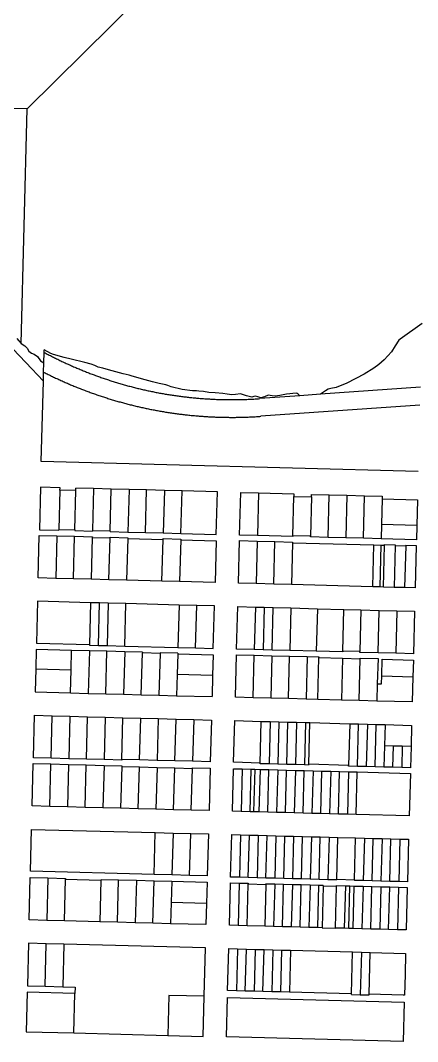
# Model space of a CAD drawing. Header units: inches. Extents: x 486468 to 494399, y 5455955 to 5460553.
# Drawn here: x 488375 to 488717, y 5457292 to 5458169 of the extents above; entities that cross this region are included whole.
import ezdxf

# ---------------------------------------------------------------- set-up
doc = ezdxf.new("R2010")
doc.units = ezdxf.units.IN
doc.header["$MEASUREMENT"] = 0
doc.layers.add('ParcelLines', color=10, linetype='Continuous')

msp = doc.modelspace()

# ---------------------------------------------------------------- linework, layer by layer
at = {"layer": 'ParcelLines', "color": 1}
for p, q in [((488380.479, 5458093.327), (488488.624, 5458200.12)), ((488380.479, 5458093.327), (488062.154, 5458101.866)), ((488375.196, 5457891.721), (488380.479, 5458093.327)), ((488394.848, 5457875.13), (488395.09, 5457884.042)), ((488395.09, 5457884.042), (488395.152, 5457886.31)), ((488394.63, 5457867.071), (488394.848, 5457875.13)), ((488394.48, 5457859.321), (488394.63, 5457867.071)), ((488392.581, 5457790.317), (488394.48, 5457859.321)), ((488719.069, 5457854.05), (488633.082, 5457847.966)), ((488615.182, 5457846.697), (488580.725, 5457844.259)), ((488633.082, 5457847.966), (488615.182, 5457846.697)), ((488718.679, 5457838.75), (488581.825, 5457829.059)), ((488717.219, 5457781.749), (488392.581, 5457790.317)), ((488392.031, 5457768.169), (488391.03, 5457731.602)), ((488408.781, 5457767.716), (488392.031, 5457768.169)), ((488408.722, 5457765.588), (488408.781, 5457767.716)), ((488422.424, 5457765.219), (488422.48, 5457767.345)), ((488437.68, 5457766.944), (488422.48, 5457767.345)), ((488437.68, 5457766.944), (488436.746, 5457731.002)), ((488452.929, 5457766.535), (488437.68, 5457766.944)), ((488451.996, 5457730.602), (488452.929, 5457766.535)), ((488468.179, 5457766.134), (488452.929, 5457766.535)), ((488468.179, 5457766.134), (488467.18, 5457729.582)), ((488483.379, 5457765.733), (488468.179, 5457766.134)), ((488408.722, 5457765.588), (488407.797, 5457731.778)), ((488422.424, 5457765.219), (488408.722, 5457765.583)), ((488421.546, 5457731.408), (488422.424, 5457765.219)), ((488482.43, 5457729.181), (488483.379, 5457765.733)), ((488498.629, 5457765.322), (488483.379, 5457765.733)), ((488498.629, 5457765.322), (488497.629, 5457728.78)), ((488513.828, 5457764.921), (488498.629, 5457765.322)), ((488512.878, 5457728.37), (488513.828, 5457764.921)), ((488544.327, 5457764.109), (488513.828, 5457764.921)), ((488543.327, 5457727.558), (488544.327, 5457764.109)), ((488563.425, 5457727.007), (488564.426, 5457763.558)), ((488564.426, 5457763.558), (488579.624, 5457763.157)), ((488579.624, 5457763.157), (488578.674, 5457726.605)), ((488579.624, 5457763.157), (488610.073, 5457762.354)), ((488609.123, 5457726.403), (488610.023, 5457760.204)), ((488610.073, 5457762.354), (488610.023, 5457760.204)), ((488610.023, 5457760.204), (488625.272, 5457759.803)), ((488625.272, 5457759.803), (488624.372, 5457726.002)), ((488625.272, 5457759.803), (488625.322, 5457761.953)), ((488625.322, 5457761.953), (488640.522, 5457761.552)), ((488639.572, 5457725.001), (488640.522, 5457761.552)), ((488640.522, 5457761.552), (488655.771, 5457761.151)), ((488655.771, 5457761.151), (488654.821, 5457724.601)), ((488655.771, 5457761.151), (488670.97, 5457760.75)), ((488670.02, 5457724.2), (488670.97, 5457760.75)), ((488670.97, 5457760.75), (488686.22, 5457760.35)), ((488686.17, 5457758.199), (488685.59, 5457735.949)), ((488686.22, 5457760.35), (488686.17, 5457758.199)), ((488686.17, 5457758.199), (488716.569, 5457757.398)), ((488716.569, 5457757.398), (488716.018, 5457735.147)), ((488391.03, 5457731.602), (488407.78, 5457731.164)), ((488407.797, 5457731.778), (488407.78, 5457731.164)), ((488407.797, 5457731.778), (488421.546, 5457731.408)), ((488421.546, 5457731.408), (488421.53, 5457730.804)), ((488436.746, 5457731.002), (488436.73, 5457730.393)), ((488436.746, 5457731.002), (488451.996, 5457730.602)), ((488685.59, 5457735.949), (488685.27, 5457723.798)), ((488716.018, 5457735.147), (488685.59, 5457735.949)), ((488716.018, 5457735.147), (488715.719, 5457722.997)), ((488389.929, 5457690.161), (488390.93, 5457726.714)), ((488390.93, 5457726.714), (488406.13, 5457726.314)), ((488406.13, 5457726.314), (488405.179, 5457689.752)), ((488406.13, 5457726.314), (488421.38, 5457725.913)), ((488420.429, 5457689.341), (488421.38, 5457725.913)), ((488421.38, 5457725.913), (488436.63, 5457725.513)), ((488421.53, 5457730.804), (488436.73, 5457730.393)), ((488436.58, 5457724.913), (488435.629, 5457688.94)), ((488436.63, 5457725.513), (488436.58, 5457724.913)), ((488436.58, 5457724.913), (488451.83, 5457724.513)), ((488450.879, 5457688.53), (488451.83, 5457724.513)), ((488451.83, 5457724.513), (488451.83, 5457725.113)), ((488451.83, 5457725.113), (488467.08, 5457724.712)), ((488451.98, 5457729.993), (488451.996, 5457730.602)), ((488451.98, 5457729.993), (488467.18, 5457729.582)), ((488467.03, 5457724.112), (488466.079, 5457688.129)), ((488467.08, 5457724.712), (488467.03, 5457724.112)), ((488467.03, 5457724.112), (488497.529, 5457723.26)), ((488467.18, 5457729.582), (488482.43, 5457729.181)), ((488482.43, 5457729.181), (488497.629, 5457728.78)), ((488496.579, 5457687.318), (488497.529, 5457723.26)), ((488497.529, 5457723.91), (488512.778, 5457723.509)), ((488497.529, 5457723.26), (488497.529, 5457723.91)), ((488497.629, 5457728.78), (488512.878, 5457728.37)), ((488512.728, 5457722.859), (488511.778, 5457686.917)), ((488512.778, 5457723.509), (488512.728, 5457722.859)), ((488512.728, 5457722.859), (488543.177, 5457722.058)), ((488512.878, 5457728.37), (488543.327, 5457727.558)), ((488578.674, 5457726.605), (488563.425, 5457727.007)), ((488609.123, 5457725.803), (488578.674, 5457726.605)), ((488609.123, 5457726.403), (488609.123, 5457725.803)), ((488624.372, 5457726.002), (488609.123, 5457726.403)), ((488624.322, 5457725.402), (488624.372, 5457726.002)), ((488639.572, 5457725.001), (488624.322, 5457725.402)), ((488654.821, 5457724.601), (488639.572, 5457725.001)), ((488670.02, 5457724.2), (488654.821, 5457724.601)), ((488685.27, 5457723.798), (488670.02, 5457724.2)), ((488715.719, 5457722.997), (488685.27, 5457723.798)), ((488543.177, 5457722.058), (488542.226, 5457686.105)), ((488562.325, 5457685.604), (488563.325, 5457722.155)), ((488563.325, 5457722.155), (488578.524, 5457721.755)), ((488578.524, 5457721.755), (488577.574, 5457685.194)), ((488578.524, 5457721.755), (488593.774, 5457721.354)), ((488592.824, 5457684.782), (488593.774, 5457721.354)), ((488593.774, 5457721.354), (488608.973, 5457720.953)), ((488608.973, 5457720.303), (488608.023, 5457684.381)), ((488608.973, 5457720.953), (488608.973, 5457720.303)), ((488608.973, 5457720.303), (488679.02, 5457718.438)), ((488678.07, 5457682.517), (488679.02, 5457718.438)), ((488679.02, 5457718.438), (488685.12, 5457718.278)), ((488685.12, 5457718.278), (488684.17, 5457682.357)), ((488685.12, 5457718.278), (488688.12, 5457718.198)), ((488687.22, 5457682.277), (488688.12, 5457718.198)), ((488688.12, 5457718.198), (488688.17, 5457718.848)), ((488688.17, 5457718.848), (488697.32, 5457718.598)), ((488697.3, 5457717.998), (488696.37, 5457682.026)), ((488697.32, 5457718.598), (488697.3, 5457717.998)), ((488697.3, 5457717.998), (488706.42, 5457717.748)), ((488706.42, 5457718.348), (488715.569, 5457718.097)), ((488706.42, 5457718.348), (488706.42, 5457717.748)), ((488715.569, 5457718.097), (488714.619, 5457681.545)), ((488405.179, 5457689.752), (488389.929, 5457690.161)), ((488420.429, 5457689.341), (488405.179, 5457689.752)), ((488435.629, 5457688.94), (488420.429, 5457689.341)), ((488450.879, 5457688.53), (488435.629, 5457688.94)), ((488466.079, 5457688.129), (488450.879, 5457688.53)), ((488496.579, 5457687.318), (488466.079, 5457688.129)), ((488511.778, 5457686.917), (488496.579, 5457687.318)), ((488542.226, 5457686.105), (488511.778, 5457686.917)), ((488577.574, 5457685.194), (488562.325, 5457685.604)), ((488592.824, 5457684.782), (488577.574, 5457685.194)), ((488608.023, 5457684.381), (488592.824, 5457684.782)), ((488678.07, 5457682.517), (488608.023, 5457684.381)), ((488684.17, 5457682.357), (488678.07, 5457682.517)), ((488687.22, 5457682.277), (488684.17, 5457682.357)), ((488696.37, 5457682.026), (488687.22, 5457682.277)), ((488705.47, 5457681.786), (488696.37, 5457682.026)), ((488714.619, 5457681.545), (488705.47, 5457681.786)), ((488389.429, 5457670.06), (488388.479, 5457634.158)), ((488435.129, 5457668.839), (488389.429, 5457670.06)), ((488435.129, 5457668.839), (488434.179, 5457632.956)), ((488442.729, 5457668.639), (488435.129, 5457668.839)), ((488441.779, 5457632.106), (488442.729, 5457668.639)), ((488450.329, 5457668.438), (488442.729, 5457668.639)), ((488450.329, 5457668.438), (488449.378, 5457631.906)), ((488465.579, 5457668.037), (488450.329, 5457668.438)), ((488464.628, 5457631.505), (488465.579, 5457668.037)), ((488511.277, 5457666.815), (488465.579, 5457668.037)), ((488511.277, 5457666.815), (488510.276, 5457630.304)), ((488526.476, 5457666.414), (488511.277, 5457666.815)), ((488525.526, 5457629.902), (488526.476, 5457666.414)), ((488541.726, 5457666.004), (488526.476, 5457666.414)), ((488540.725, 5457629.501), (488541.726, 5457666.004)), ((488560.825, 5457628.95), (488561.825, 5457665.503)), ((488561.825, 5457665.503), (488577.024, 5457665.102)), ((488577.024, 5457665.102), (488576.074, 5457628.54)), ((488577.024, 5457665.102), (488584.674, 5457664.891)), ((488584.674, 5457664.891), (488583.674, 5457628.339)), ((488584.674, 5457664.891), (488592.274, 5457664.691)), ((488591.324, 5457628.129), (488592.274, 5457664.691)), ((488592.274, 5457664.691), (488607.523, 5457664.28)), ((488607.523, 5457664.28), (488606.523, 5457627.718)), ((488607.523, 5457664.28), (488630.372, 5457663.679)), ((488630.372, 5457663.679), (488629.372, 5457627.107)), ((488630.372, 5457663.679), (488653.171, 5457663.068)), ((488652.222, 5457627.146), (488653.171, 5457663.068)), ((488653.171, 5457663.068), (488667.821, 5457662.677)), ((488667.821, 5457662.677), (488666.871, 5457626.746)), ((488667.821, 5457662.677), (488683.67, 5457662.256)), ((488682.671, 5457625.715), (488683.67, 5457662.256)), ((488683.67, 5457662.256), (488698.87, 5457661.856)), ((488698.87, 5457661.856), (488697.92, 5457625.304)), ((488698.87, 5457661.856), (488714.119, 5457661.445)), ((488714.119, 5457661.445), (488713.17, 5457624.893)), ((488388.329, 5457628.657), (488387.889, 5457611.905)), ((488418.779, 5457627.846), (488388.329, 5457628.657)), ((488388.479, 5457634.158), (488434.179, 5457632.956)), ((488418.338, 5457611.105), (488418.779, 5457627.846)), ((488434.028, 5457627.436), (488418.779, 5457627.846)), ((488434.028, 5457627.436), (488433.028, 5457590.893)), ((488449.228, 5457627.035), (488434.028, 5457627.436)), ((488434.179, 5457632.956), (488434.129, 5457632.306)), ((488434.129, 5457632.306), (488441.779, 5457632.106)), ((488441.779, 5457632.106), (488449.378, 5457631.906)), ((488448.277, 5457590.483), (488449.228, 5457627.035)), ((488464.478, 5457626.625), (488449.228, 5457627.035)), ((488449.378, 5457631.906), (488464.628, 5457631.505)), ((488464.478, 5457626.625), (488463.527, 5457590.072)), ((488479.727, 5457626.214), (488464.478, 5457626.625)), ((488464.628, 5457631.505), (488510.276, 5457630.304)), ((488479.727, 5457626.214), (488479.711, 5457625.605)), ((488494.927, 5457625.813), (488494.911, 5457625.204)), ((488510.176, 5457625.403), (488494.927, 5457625.813)), ((488510.276, 5457630.304), (488525.526, 5457629.902)), ((488525.526, 5457629.902), (488540.725, 5457629.501)), ((488576.074, 5457628.54), (488560.825, 5457628.95)), ((488583.674, 5457628.339), (488576.074, 5457628.54)), ((488591.324, 5457628.129), (488583.674, 5457628.339)), ((488606.523, 5457627.718), (488591.324, 5457628.129)), ((488629.372, 5457627.107), (488606.523, 5457627.718)), ((488652.222, 5457626.496), (488629.372, 5457627.107)), ((488652.222, 5457627.146), (488652.222, 5457626.496)), ((488666.871, 5457626.746), (488652.222, 5457627.146)), ((488666.871, 5457626.146), (488666.871, 5457626.746)), ((488682.671, 5457625.715), (488666.871, 5457626.146)), ((488697.92, 5457625.304), (488682.671, 5457625.715)), ((488478.727, 5457589.672), (488479.711, 5457625.605)), ((488494.911, 5457625.204), (488479.711, 5457625.605)), ((488494.911, 5457625.204), (488493.976, 5457589.261)), ((488510.176, 5457624.803), (488509.686, 5457607.152)), ((488510.176, 5457625.403), (488510.176, 5457624.803)), ((488510.176, 5457624.803), (488540.625, 5457624.001)), ((488540.625, 5457624.001), (488540.155, 5457606.351)), ((488559.774, 5457587.548), (488560.725, 5457624.05)), ((488560.725, 5457624.05), (488575.924, 5457623.65)), ((488574.974, 5457587.147), (488575.924, 5457623.65)), ((488575.924, 5457623.65), (488591.174, 5457623.249)), ((488591.174, 5457623.249), (488590.224, 5457586.737)), ((488591.174, 5457623.249), (488606.423, 5457622.848)), ((488605.423, 5457586.336), (488606.423, 5457622.848)), ((488606.423, 5457622.848), (488621.623, 5457622.457)), ((488621.623, 5457622.457), (488620.673, 5457585.926)), ((488621.623, 5457622.457), (488631.672, 5457622.197)), ((488630.723, 5457585.655), (488631.672, 5457621.597)), ((488631.672, 5457622.197), (488631.672, 5457621.597)), ((488631.672, 5457621.597), (488652.072, 5457621.056)), ((488652.072, 5457621.056), (488651.122, 5457585.114)), ((488652.072, 5457621.056), (488667.321, 5457620.645)), ((488666.372, 5457584.714), (488667.321, 5457620.645)), ((488667.321, 5457621.245), (488682.571, 5457620.845)), ((488667.321, 5457620.645), (488667.321, 5457621.245)), ((488682.571, 5457620.845), (488681.971, 5457599.043)), ((488685.821, 5457605.894), (488686.221, 5457620.145)), ((488686.221, 5457620.145), (488713.02, 5457619.393)), ((488713.17, 5457624.893), (488697.92, 5457625.304)), ((488713.02, 5457619.393), (488712.64, 5457605.143)), ((488387.889, 5457611.905), (488387.378, 5457592.104)), ((488387.889, 5457611.905), (488418.338, 5457611.105)), ((488417.828, 5457591.293), (488418.338, 5457611.105)), ((488509.686, 5457607.152), (488509.176, 5457588.86)), ((488540.155, 5457606.351), (488509.686, 5457607.152)), ((488540.155, 5457606.351), (488539.675, 5457588.049)), ((488685.621, 5457598.944), (488685.821, 5457605.894)), ((488712.64, 5457605.143), (488712.07, 5457583.493)), ((488387.378, 5457592.104), (488417.828, 5457591.293)), ((488417.828, 5457591.293), (488433.028, 5457590.893)), ((488433.028, 5457590.893), (488448.277, 5457590.483)), ((488681.971, 5457599.043), (488681.62, 5457584.303)), ((488681.971, 5457599.043), (488685.621, 5457598.944)), ((488448.277, 5457590.483), (488463.527, 5457590.072)), ((488463.527, 5457590.072), (488478.727, 5457589.672)), ((488478.727, 5457589.672), (488493.976, 5457589.261)), ((488493.976, 5457589.261), (488509.176, 5457588.86)), ((488509.176, 5457588.86), (488539.675, 5457588.049)), ((488574.974, 5457587.147), (488559.774, 5457587.548)), ((488590.224, 5457586.737), (488574.974, 5457587.147)), ((488605.423, 5457586.336), (488590.224, 5457586.737)), ((488620.673, 5457585.926), (488605.423, 5457586.336)), ((488630.723, 5457585.655), (488620.673, 5457585.926)), ((488651.122, 5457585.114), (488630.723, 5457585.655)), ((488666.372, 5457584.714), (488651.122, 5457585.114)), ((488681.62, 5457584.303), (488666.372, 5457584.714)), ((488712.07, 5457583.493), (488681.62, 5457584.303)), ((488385.877, 5457535.5), (488386.828, 5457572.002)), ((488386.828, 5457572.002), (488402.078, 5457571.593)), ((488401.076, 5457535.1), (488402.078, 5457571.593)), ((488402.078, 5457571.593), (488417.278, 5457571.192)), ((488417.278, 5457571.192), (488416.326, 5457534.699)), ((488417.278, 5457571.192), (488432.527, 5457570.782)), ((488431.576, 5457534.299), (488432.527, 5457570.782)), ((488432.527, 5457570.782), (488447.727, 5457570.381)), ((488447.727, 5457570.381), (488446.776, 5457533.898)), ((488447.727, 5457570.381), (488462.976, 5457569.981)), ((488462.026, 5457534.099), (488462.976, 5457569.981)), ((488462.976, 5457569.981), (488478.226, 5457569.571)), ((488477.276, 5457533.698), (488478.226, 5457569.571)), ((488478.226, 5457569.571), (488493.426, 5457569.17)), ((488493.426, 5457569.17), (488492.476, 5457533.298)), ((488493.426, 5457569.17), (488508.676, 5457568.759)), ((488507.725, 5457532.897), (488508.676, 5457568.759)), ((488508.676, 5457568.759), (488523.875, 5457568.359)), ((488523.875, 5457568.359), (488522.925, 5457532.497)), ((488523.875, 5457568.359), (488539.125, 5457567.948)), ((488539.125, 5457567.948), (488538.175, 5457532.096)), ((488558.274, 5457531.595), (488559.224, 5457567.447)), ((488559.224, 5457567.447), (488582.074, 5457566.836)), ((488581.124, 5457530.994), (488582.074, 5457566.836)), ((488582.074, 5457566.836), (488589.674, 5457566.636)), ((488589.674, 5457566.636), (488588.724, 5457530.194)), ((488589.674, 5457566.636), (488597.323, 5457566.436)), ((488597.323, 5457566.436), (488596.323, 5457529.994)), ((488597.323, 5457566.436), (488604.923, 5457566.236)), ((488603.973, 5457529.794), (488604.923, 5457566.236)), ((488604.923, 5457566.236), (488612.523, 5457566.025)), ((488612.523, 5457566.025), (488611.573, 5457529.593)), ((488612.523, 5457566.025), (488620.123, 5457565.825)), ((488620.123, 5457565.825), (488619.173, 5457529.393)), ((488620.123, 5457565.825), (488623.823, 5457565.725)), ((488622.873, 5457529.893), (488623.823, 5457565.725)), ((488623.823, 5457565.725), (488658.222, 5457564.813)), ((488658.222, 5457564.813), (488657.272, 5457528.942)), ((488658.222, 5457564.813), (488665.822, 5457564.613)), ((488664.871, 5457528.141), (488665.822, 5457564.613)), ((488665.822, 5457564.613), (488673.472, 5457564.413)), ((488673.472, 5457564.413), (488672.471, 5457527.941)), ((488673.472, 5457564.413), (488681.07, 5457564.213)), ((488680.121, 5457527.741), (488681.07, 5457564.213)), ((488681.07, 5457564.213), (488688.67, 5457564.012)), ((488688.67, 5457564.012), (488688.2, 5457545.842)), ((488688.67, 5457564.012), (488711.52, 5457563.391)), ((488711.52, 5457563.391), (488711.05, 5457545.191)), ((488688.2, 5457545.842), (488687.721, 5457527.541)), ((488695.82, 5457545.622), (488688.2, 5457545.842)), ((488695.321, 5457527.341), (488695.82, 5457545.622)), ((488703.42, 5457545.411), (488695.82, 5457545.622)), ((488703.42, 5457545.411), (488702.971, 5457527.141)), ((488711.05, 5457545.191), (488703.42, 5457545.411)), ((488711.05, 5457545.191), (488710.571, 5457526.941)), ((488384.776, 5457494.096), (488385.727, 5457530.649)), ((488385.727, 5457530.649), (488400.976, 5457530.24)), ((488401.076, 5457535.1), (488385.877, 5457535.5)), ((488400.026, 5457493.697), (488400.976, 5457530.24)), ((488400.976, 5457530.24), (488416.176, 5457529.829)), ((488416.326, 5457534.699), (488401.076, 5457535.1)), ((488416.176, 5457529.829), (488415.226, 5457493.296)), ((488416.176, 5457529.829), (488431.426, 5457529.419)), ((488431.576, 5457534.299), (488416.326, 5457534.699)), ((488430.476, 5457492.896), (488431.426, 5457529.419)), ((488431.426, 5457529.419), (488446.676, 5457529.008)), ((488446.776, 5457533.898), (488431.576, 5457534.299)), ((488462.026, 5457533.499), (488446.776, 5457533.898)), ((488462.026, 5457534.099), (488462.026, 5457533.499)), ((488477.276, 5457533.698), (488462.026, 5457534.099)), ((488492.476, 5457533.298), (488477.276, 5457533.698)), ((488507.725, 5457532.897), (488492.476, 5457533.298)), ((488522.925, 5457532.497), (488507.725, 5457532.897)), ((488538.175, 5457532.096), (488522.925, 5457532.497)), ((488581.124, 5457530.994), (488558.274, 5457531.595)), ((488581.124, 5457530.394), (488581.124, 5457530.994)), ((488588.724, 5457530.194), (488581.124, 5457530.394)), ((488596.323, 5457529.994), (488588.724, 5457530.194)), ((488603.973, 5457529.794), (488596.323, 5457529.994)), ((488611.573, 5457529.593), (488603.973, 5457529.794)), ((488619.173, 5457529.393), (488611.573, 5457529.593)), ((488622.823, 5457529.293), (488619.173, 5457529.393)), ((488622.873, 5457529.893), (488622.823, 5457529.293)), ((488657.272, 5457528.942), (488622.873, 5457529.893)), ((488446.676, 5457529.008), (488445.676, 5457492.495)), ((488446.676, 5457529.008), (488461.876, 5457528.598)), ((488461.876, 5457527.997), (488460.925, 5457492.095)), ((488461.876, 5457528.598), (488461.876, 5457527.997)), ((488461.876, 5457527.997), (488477.076, 5457527.598)), ((488476.125, 5457491.695), (488477.076, 5457527.598)), ((488477.076, 5457527.598), (488492.326, 5457527.197)), ((488492.326, 5457527.197), (488491.375, 5457491.295)), ((488492.326, 5457527.197), (488507.575, 5457526.797)), ((488506.625, 5457490.894), (488507.575, 5457526.797)), ((488507.575, 5457526.797), (488522.775, 5457526.396)), ((488521.825, 5457490.494), (488522.775, 5457526.396)), ((488522.775, 5457526.996), (488538.025, 5457526.596)), ((488522.775, 5457526.396), (488522.775, 5457526.996)), ((488538.025, 5457526.596), (488537.074, 5457490.093)), ((488557.174, 5457489.543), (488558.124, 5457526.095)), ((488558.124, 5457526.095), (488565.724, 5457525.895)), ((488565.724, 5457525.895), (488564.774, 5457489.343)), ((488565.724, 5457525.895), (488573.374, 5457525.694)), ((488572.374, 5457489.142), (488573.374, 5457525.694)), ((488573.374, 5457525.694), (488576.424, 5457525.614)), ((488576.424, 5457525.614), (488575.424, 5457489.062)), ((488576.424, 5457525.614), (488580.974, 5457525.494)), ((488580.974, 5457525.494), (488580.024, 5457488.942)), ((488580.974, 5457525.494), (488588.574, 5457525.294)), ((488587.624, 5457488.742), (488588.574, 5457525.294)), ((488588.574, 5457525.294), (488596.223, 5457525.094)), ((488596.223, 5457525.094), (488595.223, 5457488.542)), ((488596.223, 5457525.094), (488603.823, 5457524.893)), ((488602.873, 5457488.341), (488603.823, 5457524.893)), ((488603.823, 5457524.893), (488611.423, 5457524.693)), ((488611.423, 5457524.693), (488610.473, 5457488.141)), ((488611.423, 5457524.693), (488619.073, 5457524.493)), ((488618.073, 5457487.941), (488619.073, 5457524.493)), ((488619.073, 5457524.493), (488626.673, 5457524.293)), ((488626.673, 5457524.293), (488625.723, 5457487.741)), ((488626.673, 5457524.293), (488634.273, 5457524.092)), ((488633.323, 5457487.54), (488634.273, 5457524.092)), ((488634.273, 5457524.092), (488641.923, 5457523.892)), ((488641.923, 5457523.892), (488640.922, 5457487.34)), ((488641.923, 5457523.892), (488649.522, 5457523.692)), ((488648.572, 5457487.141), (488649.522, 5457523.692)), ((488649.522, 5457523.692), (488657.121, 5457523.492)), ((488657.121, 5457523.492), (488656.171, 5457486.941)), ((488657.121, 5457523.492), (488664.771, 5457523.291)), ((488657.272, 5457528.342), (488657.272, 5457528.942)), ((488664.871, 5457528.141), (488657.272, 5457528.342)), ((488663.771, 5457486.74), (488664.771, 5457523.291)), ((488664.771, 5457523.291), (488710.421, 5457522.091)), ((488672.471, 5457527.941), (488664.871, 5457528.141)), ((488680.121, 5457527.741), (488672.471, 5457527.941)), ((488687.721, 5457527.541), (488680.121, 5457527.741)), ((488695.321, 5457527.341), (488687.721, 5457527.541)), ((488702.971, 5457527.141), (488695.321, 5457527.341)), ((488710.571, 5457526.941), (488702.971, 5457527.141)), ((488710.421, 5457522.091), (488709.471, 5457485.539)), ((488400.026, 5457493.697), (488384.776, 5457494.096)), ((488415.226, 5457493.296), (488400.026, 5457493.697)), ((488430.476, 5457492.896), (488415.226, 5457493.296)), ((488445.676, 5457492.495), (488430.476, 5457492.896)), ((488460.925, 5457492.095), (488445.676, 5457492.495)), ((488476.125, 5457491.695), (488460.925, 5457492.095)), ((488491.375, 5457491.295), (488476.125, 5457491.695)), ((488506.625, 5457490.894), (488491.375, 5457491.295)), ((488521.825, 5457490.494), (488506.625, 5457490.894)), ((488537.074, 5457490.093), (488521.825, 5457490.494)), ((488564.774, 5457489.343), (488557.174, 5457489.543)), ((488572.374, 5457489.142), (488564.774, 5457489.343)), ((488575.424, 5457489.062), (488572.374, 5457489.142)), ((488580.024, 5457488.942), (488575.424, 5457489.062)), ((488587.624, 5457488.742), (488580.024, 5457488.942)), ((488595.223, 5457488.542), (488587.624, 5457488.742)), ((488602.873, 5457488.341), (488595.223, 5457488.542)), ((488610.473, 5457488.141), (488602.873, 5457488.341)), ((488618.073, 5457487.941), (488610.473, 5457488.141)), ((488625.723, 5457487.741), (488618.073, 5457487.941)), ((488633.323, 5457487.54), (488625.723, 5457487.741)), ((488640.922, 5457487.34), (488633.323, 5457487.54)), ((488648.572, 5457487.141), (488640.922, 5457487.34)), ((488656.171, 5457486.941), (488648.572, 5457487.141)), ((488663.771, 5457486.74), (488656.171, 5457486.941)), ((488709.471, 5457485.539), (488663.771, 5457486.74)), ((488383.275, 5457438.092), (488384.226, 5457473.995)), ((488384.226, 5457473.995), (488490.825, 5457471.193)), ((488489.874, 5457435.261), (488490.825, 5457471.193)), ((488490.825, 5457471.193), (488506.075, 5457470.793)), ((488506.075, 5457470.793), (488505.124, 5457434.85)), ((488506.075, 5457470.793), (488521.324, 5457470.392)), ((488520.374, 5457434.44), (488521.324, 5457470.392)), ((488521.324, 5457470.392), (488536.524, 5457469.992)), ((488536.524, 5457469.992), (488535.574, 5457434.04)), ((488555.674, 5457432.94), (488556.624, 5457469.442)), ((488556.624, 5457469.442), (488564.224, 5457469.242)), ((488564.224, 5457469.242), (488563.274, 5457432.74)), ((488564.224, 5457469.242), (488571.874, 5457469.042)), ((488570.874, 5457432.539), (488571.874, 5457469.042)), ((488571.874, 5457469.042), (488579.474, 5457468.841)), ((488579.474, 5457468.841), (488578.522, 5457432.329)), ((488579.474, 5457468.841), (488587.073, 5457468.641)), ((488586.122, 5457432.129), (488587.073, 5457468.641)), ((488587.073, 5457468.641), (488594.723, 5457468.441)), ((488594.723, 5457468.441), (488593.722, 5457431.929)), ((488594.723, 5457468.441), (488602.323, 5457468.241)), ((488601.372, 5457431.719), (488602.323, 5457468.241)), ((488602.323, 5457468.241), (488609.923, 5457468.041)), ((488609.923, 5457468.041), (488608.972, 5457431.519)), ((488609.923, 5457468.041), (488617.572, 5457467.84)), ((488616.572, 5457431.308), (488617.572, 5457467.84)), ((488617.572, 5457467.84), (488625.172, 5457467.64)), ((488625.172, 5457467.64), (488624.222, 5457431.098)), ((488625.172, 5457467.64), (488632.772, 5457467.44)), ((488631.822, 5457430.898), (488632.772, 5457467.44)), ((488632.772, 5457467.44), (488640.422, 5457467.24)), ((488640.422, 5457467.24), (488639.422, 5457430.688)), ((488640.422, 5457467.24), (488648.022, 5457467.039)), ((488647.022, 5457431.088), (488648.022, 5457467.039)), ((488648.022, 5457467.039), (488663.272, 5457466.639)), ((488662.272, 5457430.688), (488663.272, 5457466.639)), ((488663.272, 5457466.639), (488670.871, 5457466.439)), ((488670.871, 5457466.439), (488669.872, 5457429.888)), ((488670.871, 5457466.439), (488678.471, 5457466.239)), ((488677.522, 5457429.688), (488678.471, 5457466.239)), ((488678.471, 5457466.239), (488686.121, 5457466.038)), ((488686.121, 5457466.038), (488685.122, 5457429.488)), ((488686.121, 5457466.038), (488693.721, 5457465.839)), ((488692.722, 5457429.287), (488693.721, 5457465.839)), ((488693.721, 5457465.839), (488701.321, 5457465.639)), ((488701.321, 5457465.639), (488700.372, 5457429.087)), ((488701.321, 5457465.639), (488708.921, 5457465.439)), ((488708.921, 5457465.439), (488707.972, 5457428.887)), ((488382.126, 5457396.14), (488383.125, 5457432.592)), ((488383.125, 5457432.592), (488398.375, 5457432.192)), ((488489.874, 5457435.261), (488383.275, 5457438.092)), ((488505.124, 5457434.85), (488489.874, 5457435.261)), ((488520.374, 5457434.44), (488505.124, 5457434.85)), ((488535.574, 5457434.04), (488520.374, 5457434.44)), ((488563.274, 5457432.74), (488555.674, 5457432.94)), ((488570.874, 5457432.539), (488563.274, 5457432.74)), ((488578.522, 5457432.329), (488570.874, 5457432.539)), ((488398.375, 5457432.192), (488397.375, 5457395.74)), ((488398.375, 5457432.192), (488413.575, 5457431.791)), ((488412.625, 5457395.33), (488413.575, 5457431.191)), ((488413.575, 5457431.791), (488413.575, 5457431.191)), ((488413.575, 5457431.191), (488444.025, 5457430.392)), ((488444.025, 5457430.392), (488443.075, 5457394.519)), ((488444.025, 5457430.392), (488444.075, 5457430.992)), ((488444.075, 5457430.992), (488459.275, 5457430.591)), ((488458.325, 5457394.11), (488459.275, 5457430.591)), ((488459.275, 5457430.591), (488474.524, 5457430.191)), ((488474.524, 5457430.191), (488473.524, 5457393.709)), ((488474.524, 5457430.191), (488489.724, 5457429.79)), ((488488.774, 5457393.299), (488489.724, 5457429.79)), ((488489.724, 5457429.79), (488504.974, 5457429.39)), ((488504.974, 5457429.39), (488504.494, 5457411.139)), ((488504.974, 5457429.39), (488535.424, 5457428.589)), ((488535.424, 5457428.589), (488534.954, 5457410.339)), ((488554.573, 5457391.538), (488555.524, 5457428.04)), ((488555.524, 5457428.04), (488563.174, 5457427.84)), ((488563.174, 5457427.84), (488562.173, 5457391.338)), ((488563.174, 5457427.84), (488570.774, 5457427.639)), ((488569.823, 5457391.138), (488570.773, 5457427.039)), ((488570.774, 5457427.639), (488570.773, 5457427.039)), ((488570.773, 5457427.039), (488585.972, 5457426.639)), ((488586.122, 5457432.129), (488578.522, 5457432.329)), ((488585.972, 5457426.639), (488585.023, 5457390.728)), ((488585.972, 5457426.639), (488585.972, 5457427.239)), ((488585.972, 5457427.239), (488593.622, 5457427.039)), ((488593.722, 5457431.929), (488586.122, 5457432.129)), ((488593.622, 5457427.039), (488592.623, 5457390.528)), ((488593.622, 5457427.039), (488601.222, 5457426.839)), ((488601.372, 5457431.719), (488593.722, 5457431.929)), ((488600.273, 5457390.317), (488601.222, 5457426.839)), ((488601.222, 5457426.839), (488608.822, 5457426.638)), ((488608.972, 5457431.519), (488601.372, 5457431.719)), ((488608.822, 5457426.638), (488607.873, 5457390.117)), ((488608.822, 5457426.638), (488616.472, 5457426.438)), ((488616.572, 5457431.308), (488608.972, 5457431.519)), ((488615.473, 5457389.917), (488616.472, 5457426.438)), ((488616.472, 5457426.438), (488624.072, 5457426.238)), ((488624.222, 5457431.098), (488616.572, 5457431.308)), ((488624.072, 5457426.238), (488623.122, 5457389.717)), ((488624.072, 5457426.238), (488631.672, 5457426.038)), ((488631.822, 5457430.898), (488624.222, 5457431.098)), ((488630.722, 5457389.507), (488631.672, 5457426.038)), ((488631.672, 5457426.038), (488635.472, 5457425.938)), ((488639.422, 5457430.688), (488631.822, 5457430.898)), ((488635.456, 5457425.329), (488634.522, 5457389.407)), ((488635.456, 5457425.329), (488635.472, 5457425.938)), ((488635.456, 5457425.329), (488646.905, 5457425.028)), ((488647.022, 5457430.488), (488639.422, 5457430.688)), ((488645.922, 5457389.107), (488646.905, 5457425.028)), ((488646.905, 5457425.028), (488646.922, 5457425.637)), ((488646.922, 5457425.637), (488654.522, 5457425.437)), ((488647.022, 5457431.088), (488662.272, 5457430.688)), ((488647.022, 5457430.488), (488647.022, 5457431.088)), ((488654.522, 5457425.437), (488653.572, 5457388.907)), ((488654.522, 5457425.437), (488658.322, 5457425.337)), ((488657.372, 5457388.807), (488658.322, 5457425.337)), ((488658.322, 5457425.337), (488662.172, 5457425.238)), ((488661.172, 5457388.707), (488662.172, 5457425.238)), ((488662.172, 5457425.238), (488669.772, 5457425.038)), ((488662.272, 5457430.688), (488662.272, 5457430.088)), ((488669.872, 5457429.888), (488662.272, 5457430.088)), ((488669.772, 5457425.038), (488668.772, 5457388.497)), ((488669.772, 5457425.038), (488677.372, 5457424.838)), ((488677.522, 5457429.688), (488669.872, 5457429.888)), ((488676.422, 5457388.297), (488677.372, 5457424.838)), ((488677.372, 5457424.838), (488684.972, 5457424.637)), ((488685.122, 5457429.488), (488677.522, 5457429.688)), ((488684.972, 5457424.637), (488684.022, 5457388.097)), ((488684.972, 5457424.637), (488692.622, 5457424.437)), ((488692.722, 5457429.287), (488685.122, 5457429.488)), ((488691.622, 5457387.897), (488692.622, 5457424.437)), ((488692.622, 5457424.437), (488700.222, 5457424.237)), ((488700.372, 5457429.087), (488692.722, 5457429.287)), ((488700.222, 5457424.237), (488699.222, 5457387.686)), ((488700.222, 5457424.237), (488707.822, 5457424.037)), ((488707.972, 5457428.887), (488700.372, 5457429.087)), ((488707.822, 5457424.037), (488706.872, 5457387.486)), ((488504.494, 5457411.139), (488504.023, 5457392.899)), ((488534.954, 5457410.339), (488504.494, 5457411.139)), ((488534.954, 5457410.339), (488534.473, 5457392.088)), ((488397.375, 5457395.74), (488382.126, 5457396.14)), ((488412.625, 5457395.33), (488397.375, 5457395.74)), ((488443.075, 5457394.519), (488412.625, 5457395.33)), ((488458.325, 5457394.11), (488443.075, 5457394.519)), ((488473.524, 5457393.709), (488458.325, 5457394.11)), ((488488.774, 5457393.299), (488473.524, 5457393.709)), ((488504.023, 5457392.899), (488488.774, 5457393.299)), ((488534.473, 5457392.088), (488504.023, 5457392.899)), ((488562.173, 5457391.338), (488554.573, 5457391.538)), ((488569.823, 5457391.138), (488562.173, 5457391.338)), ((488585.023, 5457390.728), (488569.823, 5457391.138)), ((488592.623, 5457390.528), (488585.023, 5457390.728)), ((488600.273, 5457390.317), (488592.623, 5457390.528)), ((488607.873, 5457390.117), (488600.273, 5457390.317)), ((488615.473, 5457389.917), (488607.873, 5457390.117)), ((488623.122, 5457389.717), (488615.473, 5457389.917)), ((488630.722, 5457389.507), (488623.122, 5457389.717)), ((488634.522, 5457389.407), (488630.722, 5457389.507)), ((488634.522, 5457389.407), (488645.922, 5457389.107)), ((488653.572, 5457388.907), (488645.922, 5457389.107)), ((488657.372, 5457388.807), (488653.572, 5457388.907)), ((488661.172, 5457388.707), (488657.372, 5457388.807)), ((488668.772, 5457388.497), (488661.172, 5457388.707)), ((488676.422, 5457388.297), (488668.772, 5457388.497)), ((488684.022, 5457388.097), (488676.422, 5457388.297)), ((488691.622, 5457387.897), (488684.022, 5457388.097)), ((488699.222, 5457387.686), (488691.622, 5457387.897)), ((488706.872, 5457387.486), (488699.222, 5457387.686)), ((488381.626, 5457376.039), (488380.675, 5457339.487)), ((488396.876, 5457375.629), (488381.626, 5457376.039)), ((488395.875, 5457339.077), (488396.876, 5457375.629)), ((488412.075, 5457375.229), (488396.876, 5457375.629)), ((488412.075, 5457375.229), (488411.125, 5457338.667)), ((488533.923, 5457371.987), (488412.075, 5457375.229)), ((488532.834, 5457330.437), (488533.923, 5457371.987)), ((488553.074, 5457335.387), (488554.023, 5457371.438)), ((488554.023, 5457371.438), (488561.623, 5457371.238)), ((488561.623, 5457371.238), (488560.673, 5457335.186)), ((488561.623, 5457371.238), (488569.273, 5457371.028)), ((488568.323, 5457334.986), (488569.273, 5457371.028)), ((488569.273, 5457371.028), (488576.873, 5457370.827)), ((488576.873, 5457370.827), (488575.923, 5457334.786)), ((488576.873, 5457370.827), (488584.473, 5457370.627)), ((488583.523, 5457334.586), (488584.473, 5457370.627)), ((488584.473, 5457370.627), (488592.123, 5457370.427)), ((488592.123, 5457370.427), (488591.123, 5457334.386)), ((488592.123, 5457370.427), (488599.723, 5457370.227)), ((488598.773, 5457334.186), (488599.723, 5457370.227)), ((488599.723, 5457370.227), (488607.323, 5457370.027)), ((488607.323, 5457370.027), (488606.373, 5457333.986)), ((488607.323, 5457370.027), (488660.622, 5457368.607)), ((488659.673, 5457332.586), (488660.622, 5457368.607)), ((488660.622, 5457368.607), (488668.272, 5457368.407)), ((488668.272, 5457368.407), (488667.273, 5457331.786)), ((488668.272, 5457368.407), (488675.872, 5457368.206)), ((488674.873, 5457332.236), (488675.872, 5457368.206)), ((488675.872, 5457368.206), (488706.322, 5457367.386)), ((488380.675, 5457339.487), (488395.875, 5457339.077)), ((488395.875, 5457339.077), (488411.125, 5457338.667)), ((488411.125, 5457338.667), (488421.775, 5457338.387)), ((488421.775, 5457338.387), (488421.625, 5457332.886)), ((488380.525, 5457333.987), (488379.625, 5457300.035)), ((488421.625, 5457332.886), (488380.525, 5457333.987)), ((488420.725, 5457298.956), (488421.625, 5457332.886)), ((488502.374, 5457331.286), (488501.474, 5457296.835)), ((488532.834, 5457330.437), (488502.374, 5457331.286)), ((488531.924, 5457296.035), (488532.834, 5457330.437)), ((488552.024, 5457295.485), (488552.924, 5457329.336)), ((488552.924, 5457329.336), (488705.223, 5457325.335)), ((488560.673, 5457335.186), (488553.074, 5457335.387)), ((488568.323, 5457334.986), (488560.673, 5457335.186)), ((488575.923, 5457334.786), (488568.323, 5457334.986)), ((488583.523, 5457334.586), (488575.923, 5457334.786)), ((488591.123, 5457334.386), (488583.523, 5457334.586)), ((488598.773, 5457334.186), (488591.123, 5457334.386)), ((488606.373, 5457333.986), (488598.773, 5457334.186)), ((488659.673, 5457332.586), (488606.373, 5457333.986)), ((488659.673, 5457331.986), (488659.673, 5457332.586)), ((488659.673, 5457331.986), (488667.273, 5457331.786)), ((488667.273, 5457331.786), (488674.873, 5457331.586)), ((488674.873, 5457331.586), (488674.873, 5457332.236)), ((488705.223, 5457325.335), (488704.323, 5457291.535)), ((488379.625, 5457300.035), (488420.725, 5457298.956)), ((488420.725, 5457298.956), (488501.474, 5457296.835)), ((488501.474, 5457296.835), (488531.924, 5457296.035)), ((488704.323, 5457291.535), (488552.024, 5457295.485))]:
    msp.add_line(p, q, dxfattribs=at)
for points in [[(488720.519, 5457908.852), (488701.55, 5457895.302), (488700.57, 5457894.402), (488697.46, 5457889.582), (488694.22, 5457884.503), (488688.01, 5457877.683), (488683.22, 5457873.503), (488678.92, 5457870.483), (488670.52, 5457865.304), (488655.861, 5457857.495), (488646.421, 5457853.755), (488641.981, 5457853.096), (488639.672, 5457852.406), (488637.422, 5457850.886), (488633.082, 5457847.966)], [(488371.591, 5457895.909), (488375.196, 5457891.721)], [(488375.196, 5457891.721), (488378.465, 5457889.506), (488380.631, 5457887.623), (488382.044, 5457885.08), (488384.115, 5457883.291), (488386.564, 5457882.444), (488389.389, 5457880.559), (488392.12, 5457876.887), (488394.848, 5457875.13)], [(488394.48, 5457859.321), (488379.21, 5457875.402), (488368.18, 5457887.021)], [(488395.09, 5457884.042), (488395.13, 5457884.022), (488396.02, 5457883.552), (488396.91, 5457883.082), (488397.8, 5457882.612), (488398.69, 5457882.142), (488399.58, 5457881.672), (488400.48, 5457881.212), (488401.37, 5457880.751), (488402.27, 5457880.301), (488403.17, 5457879.841), (488404.07, 5457879.391), (488404.97, 5457878.941), (488405.87, 5457878.491), (488406.78, 5457878.051), (488407.68, 5457877.611), (488408.59, 5457877.171), (488409.5, 5457876.741), (488410.41, 5457876.301), (488411.32, 5457875.87), (488412.23, 5457875.45), (488413.14, 5457875.02), (488414.06, 5457874.6), (488414.97, 5457874.18), (488415.89, 5457873.76), (488416.81, 5457873.35), (488417.73, 5457872.94), (488418.65, 5457872.53), (488419.57, 5457872.12), (488420.49, 5457871.721), (488421.42, 5457871.321), (488422.34, 5457870.92), (488423.27, 5457870.53), (488424.2, 5457870.14), (488425.13, 5457869.75), (488426.05, 5457869.36), (488426.99, 5457868.98), (488427.92, 5457868.59), (488428.85, 5457868.22), (488429.79, 5457867.84), (488430.72, 5457867.47), (488431.66, 5457867.1), (488432.6, 5457866.73), (488433.53, 5457866.369), (488434.47, 5457865.999), (488435.41, 5457865.639), (488436.36, 5457865.289), (488437.3, 5457864.939), (488438.24, 5457864.579), (488439.19, 5457864.239), (488440.14, 5457863.889), (488441.08, 5457863.549), (488442.03, 5457863.209), (488442.98, 5457862.869), (488443.93, 5457862.539), (488444.88, 5457862.208), (488445.83, 5457861.878), (488446.79, 5457861.548), (488447.74, 5457861.228), (488448.69, 5457860.908), (488449.65, 5457860.588), (488450.61, 5457860.278), (488451.56, 5457859.968), (488452.52, 5457859.658), (488453.48, 5457859.348), (488454.44, 5457859.048), (488455.4, 5457858.748), (488456.37, 5457858.447), (488457.33, 5457858.157), (488458.29, 5457857.867), (488459.26, 5457857.577), (488460.22, 5457857.287), (488461.19, 5457857.007), (488462.16, 5457856.727), (488463.13, 5457856.447), (488464.1, 5457856.178), (488465.07, 5457855.908), (488466.039, 5457855.638), (488467.009, 5457855.368), (488467.979, 5457855.108), (488468.949, 5457854.847), (488469.929, 5457854.587), (488470.899, 5457854.337), (488471.878, 5457854.087), (488472.848, 5457853.837), (488473.828, 5457853.587), (488474.808, 5457853.347), (488475.778, 5457853.107), (488476.758, 5457852.867), (488477.738, 5457852.637), (488478.718, 5457852.407), (488479.698, 5457852.177), (488480.678, 5457851.947), (488481.668, 5457851.726), (488482.648, 5457851.506), (488483.628, 5457851.296), (488484.618, 5457851.076), (488485.598, 5457850.866), (488486.588, 5457850.656), (488487.568, 5457850.456), (488488.558, 5457850.256), (488489.548, 5457850.056), (488490.528, 5457849.856), (488491.518, 5457849.666), (488492.508, 5457849.476), (488493.498, 5457849.286), (488494.488, 5457849.095), (488495.478, 5457848.915), (488496.468, 5457848.735), (488497.458, 5457848.565), (488498.458, 5457848.385), (488499.448, 5457848.215), (488500.438, 5457848.055), (488501.438, 5457847.885), (488502.428, 5457847.725), (488503.418, 5457847.565), (488504.418, 5457847.415), (488505.408, 5457847.265), (488506.408, 5457847.115), (488507.408, 5457846.965), (488508.398, 5457846.824), (488509.397, 5457846.684), (488510.397, 5457846.544), (488511.397, 5457846.404), (488512.387, 5457846.274), (488513.387, 5457846.144), (488514.387, 5457846.024), (488515.387, 5457845.894), (488516.387, 5457845.774), (488517.387, 5457845.664), (488518.387, 5457845.544), (488519.387, 5457845.434), (488520.387, 5457845.324), (488521.397, 5457845.223), (488522.397, 5457845.113), (488523.397, 5457845.023), (488524.397, 5457844.923), (488525.407, 5457844.833), (488526.407, 5457844.743), (488527.407, 5457844.653), (488528.417, 5457844.563), (488529.417, 5457844.483), (488530.417, 5457844.403), (488531.427, 5457844.333), (488532.427, 5457844.253), (488533.437, 5457844.193), (488534.437, 5457844.123), (488535.446, 5457844.053), (488536.446, 5457843.992), (488537.456, 5457843.942), (488538.456, 5457843.882), (488539.466, 5457843.832), (488540.466, 5457843.782), (488541.476, 5457843.732), (488542.486, 5457843.692), (488543.486, 5457843.652), (488544.496, 5457843.612), (488545.506, 5457843.582), (488546.506, 5457843.552), (488547.516, 5457843.522), (488548.526, 5457843.502), (488549.526, 5457843.472), (488550.536, 5457843.451), (488551.546, 5457843.441), (488552.546, 5457843.421), (488553.556, 5457843.411), (488554.566, 5457843.411), (488555.566, 5457843.401), (488556.576, 5457843.401), (488557.586, 5457843.401), (488558.586, 5457843.411), (488559.596, 5457843.421), (488560.606, 5457843.431), (488561.616, 5457843.441), (488562.615, 5457843.461), (488563.625, 5457843.481), (488564.635, 5457843.501), (488565.635, 5457843.52), (488566.645, 5457843.55), (488567.655, 5457843.58), (488568.655, 5457843.62), (488569.665, 5457843.65), (488570.675, 5457843.69), (488571.675, 5457843.74), (488572.685, 5457843.78), (488573.685, 5457843.83), (488574.695, 5457843.88), (488575.695, 5457843.94), (488576.705, 5457844), (488577.715, 5457844.06), (488578.715, 5457844.12), (488579.725, 5457844.19), (488580.725, 5457844.259)], [(488615.182, 5457846.697), (488615.172, 5457846.707), (488613.703, 5457848.007), (488613.073, 5457848.557), (488612.013, 5457848.927), (488603.923, 5457848.208), (488598.044, 5457846.998), (488594.074, 5457846.309), (488591.324, 5457846.619), (488588.024, 5457847.109), (488584.735, 5457845.909), (488581.575, 5457844.809), (488579.195, 5457845.73), (488577.025, 5457846.46), (488575.555, 5457846.06), (488573.975, 5457845.61), (488569.435, 5457846.76), (488564.275, 5457848.311), (488559.736, 5457847.801), (488556.626, 5457847.611), (488552.576, 5457848.211), (488549.026, 5457848.712), (488542.396, 5457849.222), (488536.876, 5457849.663), (488532.387, 5457850.283), (488528.377, 5457850.813), (488526.237, 5457850.903), (488522.877, 5457850.964), (488513.887, 5457852.074), (488504.378, 5457854.515), (488501.638, 5457855.495), (488499.828, 5457856.115), (488494.108, 5457857.336), (488488.328, 5457858.566), (488481.958, 5457860.427), (488476.828, 5457861.917), (488470.049, 5457863.838), (488468.329, 5457864.318), (488463.169, 5457865.697), (488450.479, 5457869.018), (488445.55, 5457870.349), (488441.73, 5457871.419), (488438.8, 5457872.659), (488435.68, 5457874.02), (488430.18, 5457875.42), (488418.43, 5457878.12), (488412.4, 5457879.691), (488403.28, 5457882.171), (488400.9, 5457883.092), (488395.152, 5457886.31)], [(488394.63, 5457867.071), (488395.09, 5457866.831), (488395.98, 5457866.381), (488396.88, 5457865.931), (488397.78, 5457865.481), (488398.68, 5457865.031), (488399.58, 5457864.591), (488400.49, 5457864.151), (488401.39, 5457863.711), (488402.29, 5457863.28), (488403.2, 5457862.84), (488404.11, 5457862.41), (488405.02, 5457861.98), (488405.93, 5457861.56), (488406.84, 5457861.14), (488407.75, 5457860.72), (488408.66, 5457860.3), (488409.58, 5457859.88), (488410.49, 5457859.47), (488411.41, 5457859.06), (488412.33, 5457858.65), (488413.25, 5457858.249), (488414.17, 5457857.849), (488415.09, 5457857.449), (488416.01, 5457857.049), (488416.94, 5457856.649), (488417.86, 5457856.26), (488418.79, 5457855.87), (488419.71, 5457855.49), (488420.64, 5457855.1), (488421.57, 5457854.72), (488422.5, 5457854.34), (488423.43, 5457853.97), (488424.37, 5457853.589), (488425.3, 5457853.219), (488426.23, 5457852.849), (488427.17, 5457852.489), (488428.11, 5457852.119), (488429.04, 5457851.759), (488429.98, 5457851.409), (488430.92, 5457851.049), (488431.86, 5457850.699), (488432.8, 5457850.349), (488433.75, 5457849.999), (488434.69, 5457849.659), (488435.64, 5457849.318), (488436.58, 5457848.978), (488437.53, 5457848.638), (488438.47, 5457848.308), (488439.42, 5457847.968), (488440.37, 5457847.648), (488441.32, 5457847.318), (488442.27, 5457846.998), (488443.23, 5457846.678), (488444.18, 5457846.358), (488445.13, 5457846.038), (488446.09, 5457845.728), (488447.04, 5457845.418), (488448, 5457845.107), (488448.96, 5457844.807), (488449.91, 5457844.507), (488450.87, 5457844.207), (488451.83, 5457843.907), (488452.79, 5457843.617), (488453.75, 5457843.327), (488454.72, 5457843.037), (488455.68, 5457842.747), (488456.64, 5457842.467), (488457.61, 5457842.187), (488458.57, 5457841.907), (488459.54, 5457841.637), (488460.51, 5457841.366), (488461.47, 5457841.097), (488462.44, 5457840.827), (488463.41, 5457840.567), (488464.379, 5457840.307), (488465.349, 5457840.047), (488466.319, 5457839.787), (488467.299, 5457839.537), (488468.269, 5457839.287), (488469.239, 5457839.037), (488470.219, 5457838.797), (488471.189, 5457838.557), (488472.169, 5457838.317), (488473.139, 5457838.076), (488474.119, 5457837.846), (488475.099, 5457837.616), (488476.079, 5457837.386), (488477.059, 5457837.156), (488478.039, 5457836.936), (488479.019, 5457836.716), (488479.999, 5457836.496), (488480.979, 5457836.286), (488481.959, 5457836.076), (488482.939, 5457835.866), (488483.919, 5457835.656), (488484.909, 5457835.456), (488485.888, 5457835.255), (488486.878, 5457835.055), (488487.858, 5457834.865), (488488.848, 5457834.675), (488489.838, 5457834.485), (488490.818, 5457834.295), (488491.808, 5457834.115), (488492.798, 5457833.925), (488493.788, 5457833.755), (488494.778, 5457833.575), (488495.768, 5457833.405), (488496.758, 5457833.235), (488497.748, 5457833.065), (488498.738, 5457832.905), (488499.728, 5457832.744), (488500.718, 5457832.584), (488501.708, 5457832.424), (488502.698, 5457832.274), (488503.698, 5457832.124), (488504.688, 5457831.974), (488505.688, 5457831.824), (488506.678, 5457831.684), (488507.668, 5457831.544), (488508.668, 5457831.414), (488509.668, 5457831.274), (488510.658, 5457831.144), (488511.658, 5457831.014), (488512.647, 5457830.894), (488513.647, 5457830.773), (488514.647, 5457830.653), (488515.647, 5457830.533), (488516.637, 5457830.423), (488517.637, 5457830.313), (488518.637, 5457830.203), (488519.637, 5457830.093), (488520.637, 5457829.993), (488521.637, 5457829.893), (488522.637, 5457829.793), (488523.637, 5457829.703), (488524.637, 5457829.613), (488525.637, 5457829.523), (488526.637, 5457829.433), (488527.637, 5457829.352), (488528.637, 5457829.272), (488529.637, 5457829.192), (488530.647, 5457829.122), (488531.647, 5457829.052), (488532.647, 5457828.982), (488533.647, 5457828.912), (488534.647, 5457828.852), (488535.657, 5457828.792), (488536.657, 5457828.732), (488537.657, 5457828.672), (488538.666, 5457828.622), (488539.666, 5457828.572), (488540.666, 5457828.532), (488541.676, 5457828.482), (488542.676, 5457828.441), (488543.676, 5457828.401), (488544.686, 5457828.371), (488545.686, 5457828.341), (488546.696, 5457828.311), (488547.696, 5457828.281), (488548.696, 5457828.261), (488549.706, 5457828.241), (488550.706, 5457828.221), (488551.716, 5457828.201), (488552.716, 5457828.191), (488553.726, 5457828.181), (488554.726, 5457828.171), (488555.726, 5457828.171), (488556.736, 5457828.171), (488557.736, 5457828.17), (488558.746, 5457828.18), (488559.746, 5457828.18), (488560.756, 5457828.19), (488561.756, 5457828.21), (488562.766, 5457828.22), (488563.766, 5457828.24), (488564.765, 5457828.26), (488565.775, 5457828.29), (488566.775, 5457828.31), (488567.785, 5457828.34), (488568.785, 5457828.38), (488569.785, 5457828.41), (488570.795, 5457828.45), (488571.795, 5457828.49), (488572.805, 5457828.539), (488573.805, 5457828.579), (488574.805, 5457828.629), (488575.805, 5457828.689), (488576.815, 5457828.739), (488577.815, 5457828.799), (488578.815, 5457828.859), (488579.825, 5457828.919), (488580.825, 5457828.989), (488581.825, 5457829.059)], [(488706.42, 5457717.748), (488705.47, 5457681.796), (488705.47, 5457681.786)], [(488685.821, 5457605.894), (488712.62, 5457605.143), (488712.64, 5457605.143)], [(488706.322, 5457367.386), (488705.842, 5457349.085), (488705.373, 5457331.485)], [(488705.373, 5457331.485), (488704.173, 5457331.485), (488674.873, 5457332.236)]]:
    msp.add_lwpolyline(points, dxfattribs=at)

doc.saveas('drawing.dxf')
